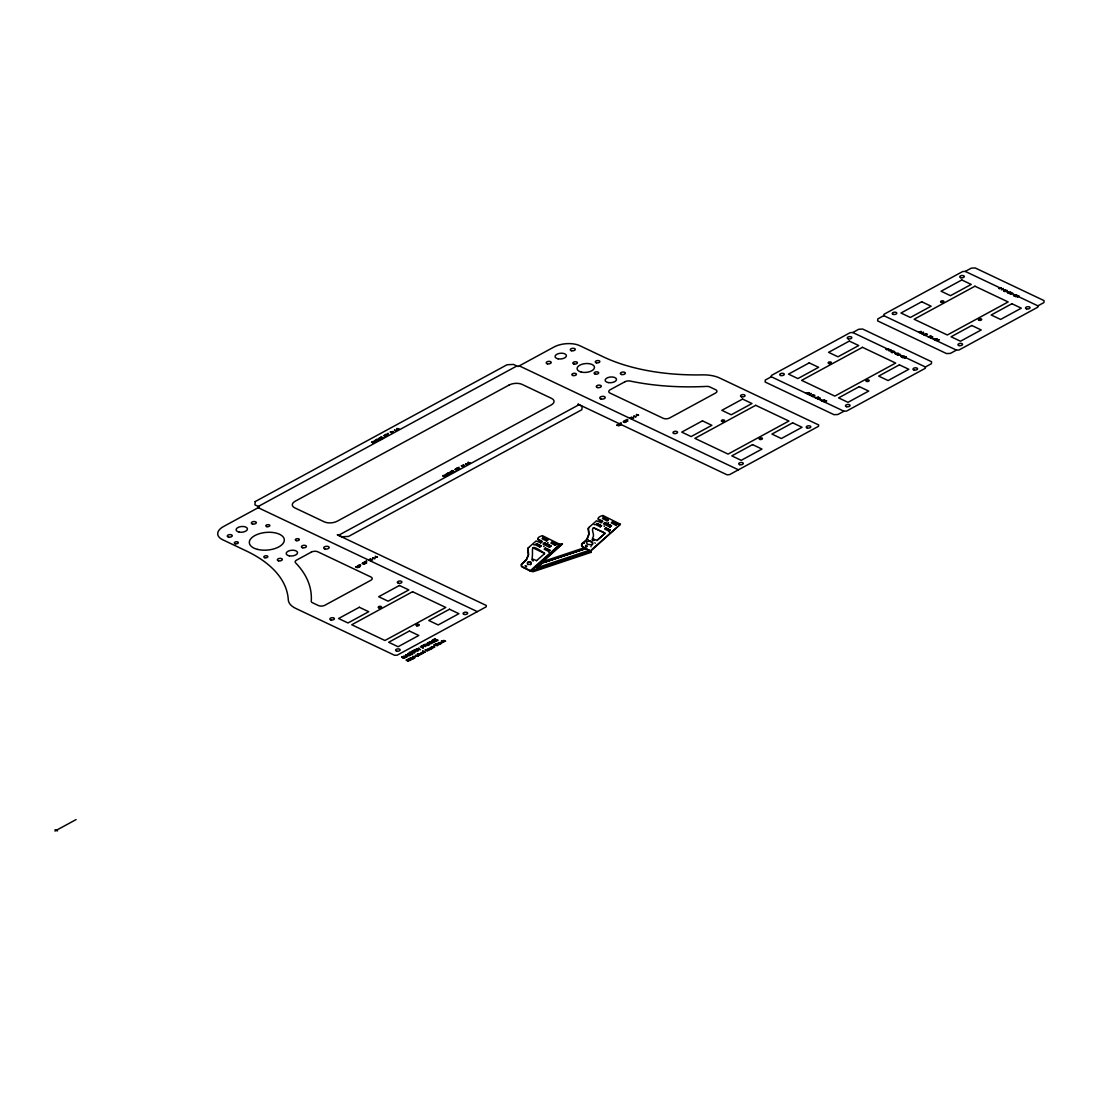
<?xml version="1.0" encoding="UTF-8"?>
<svg xmlns="http://www.w3.org/2000/svg" width="1099" height="1099" viewBox="0 0 1099 1099"><rect width="100%" height="100%" fill="white"/><g stroke="black" fill="none" stroke-linecap="round" stroke-linejoin="round"><path stroke-width="1.5" d="M542.933 561.548L562.482 543.964L559.872 544.362L530.034 570.917L533.056 571.755L591.125 552.33L590.767 551.272M591.331 551.547L591.125 552.33M925.413 366.97L925.317 368.289L846.518 411.095L843.936 411.218L837.919 414.488L834.031 414.694L765.151 382.026L765.275 380.048L771.292 376.778L771.388 375.46L850.186 332.654L852.769 332.516L858.786 329.247L862.674 329.054L931.554 361.722L931.416 363.7L925.413 366.97L852.769 332.516M1037.909 305.852L1037.827 307.171L959.015 349.977L956.432 350.114L950.415 353.383L946.527 353.576L877.661 320.908L877.785 318.93L883.802 315.66L883.884 314.341L962.683 271.535L965.265 271.412L971.282 268.142L975.17 267.936L1044.05 300.604L1043.926 302.582L1037.909 305.852L965.265 271.412M530.803 571.192L560.284 544.362M591.166 551.698L582.69 546.835A7.02 3.544 -5.2 0 1 581.769 546.024C579.722 542.81 590.616 538.084 582.154 543.978M527.987 564.749L527.575 564.378M534.279 545.008L533.757 544.692M530.844 562.18L530.529 561.823M543.112 537.054L542.714 536.683M544.06 546.574L543.565 546.203M549.115 552.399L548.717 552.041M557.962 544.458L557.468 544.074M584.38 543.318L583.857 543.002M588.35 539.746L587.814 539.43M594.683 524.8L594.161 524.484M608.585 522.671L608.063 522.355M618.366 524.25L617.844 523.935M526.174 560.023L521.53 564.405L521.682 566.122A7.02 3.544 -5.2 0 0 522.602 566.933L530.79 570.862L590.822 551.025L620.413 524.278L590.451 550.723M548.154 542.92L547.687 542.494M603.502 516.901L603.117 516.489M595.246 543.249L594.861 542.837M604.436 526.421L603.983 525.981M609.505 532.246L609.121 531.834M590.891 546.395L591.028 546.753M526.888 558.732L528.303 554.871L527.822 549.802A5.907 2.981 -5.2 0 1 528.399 547.755L536.106 540.983L540.859 542.879M587.292 538.524L588.803 533.839L588.24 529.594A5.907 2.981 -5.2 0 1 588.803 527.547L596.523 520.775L601.263 522.671M581.934 544.197L582.085 545.915A7.02 3.544 -5.2 0 0 583.006 546.725L590.355 551.121M585.63 548.319L543.428 562.427A7.006 3.531 -5.2 0 0 541.051 563.705L536.875 567.606L541.34 563.842A7.006 3.531 -5.2 0 1 543.73 562.578L585.918 548.456M526.407 559.446L528.619 554.761L528.138 549.706A5.907 2.981 -5.2 0 1 528.701 547.645L528.399 547.755M586.811 539.238L589.023 534.554L588.542 529.498A5.907 2.981 -5.2 0 1 589.105 527.438L588.803 527.547M526.723 559.336L521.228 564.515L521.366 566.232A7.02 3.544 -5.2 0 0 522.286 567.043L530.034 570.917M526.558 566.837C522.808 564.859 529.155 567.826 525.143 565.738M587.127 539.128L585.671 540.584M592.691 539.472L594.01 540.474L592.938 539.513M388.194 433.679L387.397 433.94L387.851 433.391M366.517 561.479L365.788 561.52L366.585 561.259M627.831 419.653L626.801 419.914L627.254 419.378M586.591 539.829L585.011 541.216M536.518 560.696L544.458 553.731A1.387 0.701 -5.2 0 0 544.142 552.989C528.344 542.411 533.757 548.744 532.095 558.333A1.552 0.783 -5.2 0 0 532.493 558.951L536.573 560.655M593.529 527.712C590.369 529.773 595.589 535.021 592.498 538.125A1.552 0.783 -5.2 0 0 592.897 538.744L596.936 540.488L604.862 533.523A1.387 0.701 -5.2 0 0 604.546 532.781L593.405 527.699L604.244 532.891A1.387 0.701 -5.2 0 1 604.56 533.633M537.823 539.279C551.011 544.651 528.701 539.664 542.466 535.68L559.872 544.362M540.667 542.879L542.205 541.67M539.76 546.986L541.148 545.915L536.587 543.634L535.323 544.774L539.884 547.041M546.491 540.928L547.879 539.856L543.318 537.59L542.054 538.716L546.615 540.983M549.5 547.261L551.066 546.024L544.458 542.727L543.016 544.032L549.624 547.329M549.967 550.311L548.58 551.382L544.142 549.17L545.406 548.03L549.967 550.311L545.228 548.195M555.311 545.324L556.698 544.252L552.138 541.972L550.874 543.112L555.435 545.379M562.18 543.826L542.15 561.836L584.407 547.7M598.227 519.071C611.429 524.443 589.105 519.456 602.87 515.472L620.221 524.127M601.071 522.684L602.609 521.462M600.164 526.778L601.551 525.707L596.991 523.426L595.74 524.566L600.288 526.833L601.551 525.707M606.895 520.72L608.283 519.648L603.736 517.382L602.472 518.508L607.019 520.789L608.283 519.648M609.904 527.053L611.484 525.817L604.862 522.52L603.42 523.825L610.027 527.122M596.936 540.488L604.862 533.523M608.983 531.174L610.371 530.103L605.81 527.822L604.546 528.962L609.107 531.229L610.371 530.103M615.715 525.116L617.102 524.044L612.555 521.778L611.291 522.904L615.838 525.171L617.102 524.044M590.822 551.3L531.051 571.398M531.875 559.679C534.375 562.908 531.669 557.193 533.18 560.861M592.746 539.362L592.127 540.145L593.694 540.571M585.547 545.53C586.44 548.346 587.965 544.884 586.014 545.406M586.852 546.711L585.959 545.516M533.042 547.92L543.84 553.099A1.387 0.701 -5.2 0 1 544.142 553.841L544.458 553.731M590.41 541.436L591.207 541.793A6.663 3.366 -5.2 0 1 592.347 542.769L592.224 544.541A2.019 1.017 -5.2 0 1 591.784 544.829L587.924 544.39A6.663 3.366 -5.2 0 1 586.784 543.414L586.715 541.848L588.556 541.038M258.279 506.46L516.832 366.008M338.808 535.186L578.788 404.83M368.467 559.858L370.473 559.048L372.657 559.789L369.978 560.27L370.624 560.888M629.548 418.046L631.554 417.222L633.725 417.963L631.046 418.444L631.705 419.062M619.534 423.747L621.045 423.307L620.303 424.104M620.55 424.228L621.347 423.129L618.971 423.788L621.43 424.64M1005.832 290.795L1007.137 290.37L1004.843 291.62C1001.615 291.125 1006.547 288.597 1005.503 290.631M812.573 396.299L813.329 395.887L811.886 395.983M925.07 335.195L925.839 334.783L924.396 334.865M1015.833 295.452L1017.056 295.068L1014.748 296.318L1013.47 295.59L1015.284 295.178M822.505 400.998L823.33 400.544L821.956 400.737M54.95 831.064L56.956 829.965M57.629 829.608L76.078 819.579M529.91 562.042L527.575 562.125L527.314 563.553A4.63 2.335 -5.2 0 0 528.042 564.172L530.57 564.556L531.312 562.935A4.63 2.335 -5.2 0 0 530.583 562.331L528.509 561.96M591.715 544.857L592.856 543.991L592.649 542.659A6.663 3.366 -5.2 0 0 591.509 541.697L589.545 541.216M547.879 539.856L543.14 537.754M541.148 545.915L536.408 543.799M551.066 546.024L544.28 542.892M556.698 544.252L551.959 542.137M611.484 525.817L604.684 522.684M586.069 548.538L544.582 562.29M530.583 564.556L531.009 563.045A4.63 2.335 -5.2 0 0 530.281 562.427L529.952 562.276M458.997 467.13L458.956 467.624M366.173 561.191L365.72 561.74L366.42 561.355M1007.742 292.787L1007.495 292.746M928.009 336.624L927.748 336.582M627.213 419.859L626.966 419.818M815.499 397.865L815.953 397.316L815.252 397.701M537.164 567.661L587.086 551.025A7.253 3.654 -5.2 0 0 589.091 550.036M592.279 539.472L592.993 539.362M588.253 541.148L588.982 541.024M588.666 541.134L589.407 541.051M589.105 541.161L590.3 541.203M388.263 433.459L388.098 433.556M883.802 315.66L956.432 350.114M771.292 376.778L843.936 411.218M519.278 365.871L738.432 469.809M258.196 507.697L477.351 611.635M439.27 642.572L438.322 642.64L441.29 643.533L439.009 642.956M410.078 658.425L409.144 658.493L412.111 659.386L409.817 658.809M55.032 829.745L57.533 830.926M603.543 517.547L607.981 519.745M612.363 521.943L616.8 524.141M596.812 523.591L601.249 525.803M605.631 527.987L610.069 530.199M377.493 440.63L376.325 441.647L374.347 440.919L375.542 440.095L377.493 440.63M443.776 641.363L443.831 642.146L441.372 640.978L443.185 641.321L443.762 640.374L445.59 641.198L443.776 641.363M448.639 474.37L447.472 475.386L445.48 474.658L446.689 473.834L448.639 474.37M428.775 648.63L426.934 649.523L428.72 650.361L428.143 649.193L429.86 649.743L429.283 648.561L431.509 648.836L428.83 648.52M432.044 646.858L430.19 647.751L431.976 648.589L431.399 647.407L433.638 647.696L432.539 646.789L434.778 647.064L432.044 646.858M426.879 650.182C430.149 652.669 421.302 648.877 426.879 650.182M813.054 395.269L814.909 395.324L812.601 396.574C809.139 396.093 814.441 393.95 813.054 395.269M892.8 351.419L894.641 351.488L892.347 352.738C888.899 352.243 894.105 350.073 892.8 351.419M925.564 334.151L927.405 334.22L925.111 335.47C921.663 334.975 926.869 332.805 925.564 334.151M255.174 501.584L254.968 504.881L259.46 507.01L223.509 526.545A18.381 9.273 -5.2 0 0 222.671 539.746L246.286 550.942A156.182 78.798 -5.2 0 1 288.281 599.766A27.557 13.902 -5.2 0 0 295.7 608.379L394.623 655.292L397.22 655.155L486.239 606.799L486.321 605.48L337.297 534.815L342.119 536.765L348.589 536.422L581.879 409.707L582.085 406.396L577.937 404.089L726.961 474.768L729.557 474.631L818.563 426.275L818.659 424.956L719.721 378.042A27.557 13.902 -5.2 0 0 702.288 374.869A156.182 78.798 -5.2 0 1 603.461 356.914L579.846 345.718A18.381 9.273 -5.2 0 0 553.951 347.037L518.014 366.558L513.521 364.428L507.051 364.758L255.174 501.584M375.034 442.114L373.701 443.199L371.544 442.169L373.262 441.427L375.034 442.114M446.18 475.853L444.834 476.925L442.677 475.908L444.408 475.153L446.18 475.853M364.552 563.787L363.398 564.295L364.895 563.897L363.549 562.976L362.107 563.512L364.552 563.787M386.244 435.987L385.09 436.495L386.587 436.097L385.227 435.163L383.785 435.712L386.244 435.987M457.376 469.726L456.222 470.235L457.72 469.836L456.373 468.902L454.917 469.452L457.376 469.726M625.633 421.961L624.479 422.483L625.977 422.085L624.63 421.151L623.174 421.7L625.633 421.961M437.498 643.89L436.083 643.849L438.542 645.017L437.993 643.835L440.273 644.083L437.498 643.89M443.089 642.338C439.573 644.357 439.916 641.184 443.089 642.338M375.583 556.836C375.652 556.479 375.308 555.407 375.377 557.275L377.493 557.097L375.583 556.836M397.275 429.036C397.33 428.665 396.986 427.607 397.055 429.475L399.184 429.297L397.275 429.036M468.408 462.775C468.462 462.404 468.133 461.333 468.201 463.215L470.317 463.022L468.408 462.775M636.664 415.01C636.719 414.653 636.39 413.581 636.458 415.449L638.574 415.271L636.664 415.01M826.558 400.929C822.739 403.415 827.176 401.396 825.322 400.668L822.986 401.506L826.558 400.929M906.29 357.079C902.471 359.579 906.909 357.546 905.054 356.818L902.732 357.656L906.29 357.079M939.054 339.811C935.235 342.311 939.672 340.278 937.818 339.55L935.496 340.388L939.054 339.811M1018.8 295.974C1014.981 298.461 1019.419 296.442 1017.564 295.713L1015.229 296.551L1018.8 295.974M412.194 657.614C413.416 659.785 417.812 656.446 412.936 656.433L413.306 657.133L412.194 657.614M419.131 653.85L420.354 654.633L421.81 653.946L419.131 653.85M421.178 652.751L422.401 653.52L423.857 652.833L421.247 652.627M808.727 392.659L807.367 392.879L808.727 392.659M888.459 348.823L887.113 349.042L888.459 348.823M921.223 331.555L919.877 331.761L921.223 331.555M1000.955 287.704L999.609 287.924L1000.955 287.704M821.283 400.338L822.519 401.272L824.813 400.022L821.283 400.338M901.029 356.502L902.252 357.436L904.559 356.186L901.029 356.502M933.793 339.22L935.015 340.168L937.31 338.918L933.793 339.22M414.296 657.71L412.881 657.518L414.296 657.71M818.068 398.703C819.126 399.638 822.601 396.753 818.068 398.703M897.814 354.867C897.993 355.994 903.227 352.903 897.814 354.867M930.578 337.599C931.622 338.519 935.112 335.648 930.578 337.599M1010.311 293.749C1010.489 294.875 1015.723 291.785 1010.311 293.749M392.398 431.632L390.694 432.003L392.398 431.632M370.72 559.446L369.017 559.817L370.72 559.446M463.531 465.372L461.827 465.742L463.531 465.372M416.15 650.113L413.828 650.622L416.15 650.113M426.11 644.701L423.788 645.209L426.11 644.701M631.788 417.62L630.084 417.991L631.788 417.62M419.749 653.768L420.67 653.671L419.749 653.768M421.796 652.655L422.717 652.559L421.796 652.655M394.5 430.176L396.464 430.822L394.5 430.176M372.808 557.976L374.786 558.622L372.808 557.976M465.633 463.915L467.597 464.561L465.633 463.915M633.889 416.164L635.854 416.809L633.889 416.164M402.275 656.941L403.512 658.04L405.476 657.408L403.841 657.188L405.16 656.46L406.259 656.982L403.292 658.328L401.698 657.01L404.501 656.199L402.275 656.941M418.485 655.76C416.562 657.642 412.166 653.823 418.485 655.76M417.469 654.015C418.692 656.419 421.686 654.537 417.469 654.015M374.649 442.265L373.742 442.911L372.094 442.128L374.649 442.265M445.782 476.004L444.889 476.65L443.24 475.867L445.782 476.004M388.043 435.039L385.969 434.696L388.043 435.039M366.365 562.839L364.291 562.509L366.365 562.839M459.19 468.765L457.115 468.435L459.19 468.765M627.447 421.013L625.372 420.683L627.447 421.013M806.391 393.057L807.229 393.772L809.084 392.796L806.391 393.057M886.124 349.207L886.975 349.935L888.816 348.946L886.124 349.207M918.888 331.939L919.726 332.654L921.58 331.678L918.888 331.939M998.62 288.103L999.472 288.817L1001.313 287.842L998.62 288.103M384.348 435.424L385.515 435.657L384.348 435.424M398.855 429.201L397.495 429.214L398.855 429.201M362.67 563.224L363.838 563.457L362.67 563.224M377.177 557.014L375.803 557.014L377.177 557.014M455.494 469.163L456.662 469.397L455.494 469.163M469.987 462.94L468.627 462.954L469.987 462.94M623.751 421.412L624.919 421.631L623.751 421.412M638.244 415.188L636.884 415.188L638.244 415.188M891.536 351.721L893.075 352.051L891.536 351.721M1004.046 290.603L1005.571 290.933L1004.046 290.603M392.81 431.605C394.582 431.701 391.67 433.501 390.145 432.058L392.81 431.605M463.943 465.344C465.729 465.44 462.803 467.24 461.292 465.797L463.943 465.344M416.7 650.086L418.266 650.869C413.293 649.866 418.389 653.864 413.087 650.69L415.188 649.633L416.7 650.086M426.659 644.673L428.747 645.182C422.648 640.951 435.341 644.289 429.997 643.588L428.225 645.456C423.252 644.454 428.349 648.465 423.046 645.278L425.162 644.22L426.659 644.673M377.149 440.878L374.732 440.864L377.149 440.878M448.296 474.603L445.864 474.603L448.296 474.603M816.53 397.811C817.258 400.297 820.843 395.269 816.53 397.811M896.276 353.96C897.004 356.461 900.589 351.419 896.276 353.96M929.04 336.692C929.768 339.193 933.353 334.151 929.04 336.692M1008.772 292.856C1009.5 295.343 1013.086 290.315 1008.772 292.856M895.012 353.603L895.012 353.603M894.847 353.521L895.85 353.686L894.847 353.521M1007.343 292.403L1008.36 292.568L1007.343 292.403M819.675 398.786L818.302 398.91L819.675 398.786M932.186 337.668L930.812 337.791L932.186 337.668M385.914 434.352L386.271 435.286L388.4 435.108L385.914 434.352M457.06 468.092L457.404 469.026L459.547 468.847L457.06 468.092M364.236 562.152L364.58 563.086L366.723 562.908L364.236 562.152M625.317 420.34L625.661 421.26L627.804 421.096L625.317 420.34M358.727 566.974L355.568 566.864L357.45 567.675L359.098 567.07L357.381 565.889L358.727 566.974M619.809 425.162L616.649 425.052L618.531 425.849L620.166 425.244L618.462 424.063L619.809 425.162M360.554 565.271L359.469 566.054L360.046 566.631L357.889 565.614L360.554 565.271M901.578 356.433L903.062 356.708L901.578 356.433M934.342 339.165L935.826 339.44L934.342 339.165M1014.075 295.315L1015.558 295.59L1014.075 295.315M360.129 565.326L358.453 565.573L360.129 565.326M817.299 397.618C815.389 399.72 821.104 396.327 817.299 397.618M897.031 353.782C895.122 355.87 900.837 352.491 897.031 353.782M929.795 336.5C927.886 338.602 933.601 335.222 929.795 336.5M1009.541 292.664C1007.618 294.766 1013.333 291.372 1009.541 292.664M376.462 439.49C376.078 439.037 383.661 440.534 378.798 438.226C381.449 439.614 377.644 439.627 376.462 439.49M379.704 437.732L381.834 438.776L380.144 437.965C388.812 439.806 376.394 434.668 382.603 437.883L379.704 437.732M509.084 385.048L295.178 501.24A9.19 4.63 -5.2 0 0 294.766 507.848L324.315 521.86A9.19 4.63 -5.2 0 0 337.256 521.201L551.162 404.995A9.19 4.63 -5.2 0 0 551.588 398.401L522.039 384.375A9.19 4.63 -5.2 0 0 509.084 385.048M447.609 473.229C447.224 472.776 454.794 474.273 449.944 471.966C452.596 473.353 448.79 473.367 447.609 473.229M450.837 471.471L452.98 472.501L451.277 471.705C459.959 473.532 447.527 468.408 453.736 471.622L450.837 471.471M311.292 552.124L296.606 560.105A4.588 2.322 -5.2 0 0 295.631 562.894A170.675 86.107 -5.2 0 1 311.251 601.208A4.588 2.322 -5.2 0 0 312.487 602.733L318.449 605.563A4.588 2.322 -5.2 0 0 324.933 605.233L370.789 580.327A4.588 2.322 -5.2 0 0 370.995 577.03L317.776 551.78A4.588 2.322 -5.2 0 0 311.292 552.124M624.878 381.779L610.192 389.76A4.588 2.322 -5.2 0 0 609.972 393.057L663.205 418.293A4.588 2.322 -5.2 0 0 669.676 417.963L715.531 393.057A4.588 2.322 -5.2 0 0 715.737 389.76L709.775 386.917A4.588 2.322 -5.2 0 0 706.698 386.395A170.675 86.107 -5.2 0 1 630.318 381.092A4.588 2.322 -5.2 0 0 624.878 381.779M359.318 607.266L338.588 618.517L347.985 622.968L368.714 611.717L359.318 607.266M399.418 585.479L378.702 596.73L388.098 601.18L408.814 589.929L399.418 585.479M702.453 420.862L681.737 432.113L691.134 436.578L711.85 425.313L702.453 420.862M742.567 399.074L721.851 410.325L731.233 414.79L751.963 403.525L742.567 399.074M809.207 362.876L788.491 374.127L797.888 378.578L818.604 367.327L809.207 362.876M849.321 341.088L828.591 352.339L837.988 356.79L858.717 345.539L849.321 341.088M921.718 301.758L900.988 313.009L910.384 317.474L931.1 306.209L921.718 301.758M961.817 279.97L941.101 291.221L950.484 295.686L971.214 284.421L961.817 279.97M412.578 591.715L351.749 624.754L384.925 640.497L445.754 607.445L412.578 591.715M755.714 405.311L694.884 438.35L728.074 454.093L788.903 421.041L755.714 405.311M862.468 347.325L801.638 380.364L834.828 396.107L895.658 363.055L862.468 347.325M974.964 286.207L914.134 319.246L947.324 334.989L1008.154 301.95L974.964 286.207M890.753 349.633C886.632 351.625 890.794 351.089 890.753 349.633M1003.25 288.529C999.128 290.507 1003.291 289.971 1003.25 288.529M811.007 393.483C806.886 395.461 811.062 394.926 811.007 393.483M923.517 332.365C919.396 334.357 923.558 333.821 923.517 332.365M409.405 631.018L388.689 642.269L398.085 646.734L418.801 635.469L409.405 631.018M449.518 609.231L428.789 620.482L438.185 624.946L458.901 613.682L449.518 609.231M752.554 444.614L731.824 455.879L741.221 460.33L761.95 449.065L752.554 444.614M792.654 422.827L771.938 434.091L781.334 438.542L802.05 427.277L792.654 422.827M859.308 386.628L838.578 397.879L847.975 402.33L868.691 391.079L859.308 386.628M899.408 364.841L878.692 376.092L888.088 380.556L908.804 369.291L899.408 364.841M971.804 325.51L951.088 336.775L960.471 341.226L981.201 329.961L971.804 325.51M1011.918 303.722L991.188 314.987L1000.585 319.438L1021.301 308.187L1011.918 303.722M405.641 654.743L406.932 657.023L406.822 656.185L409.858 655.43L405.641 654.743M407.674 653.63L410.586 655.045L408.279 653.946C420.079 656.446 403.168 649.454 411.617 653.836L407.674 653.63M412.661 650.924L410.174 652.27L414.557 652.888L411.974 651.652L412.661 650.924M416.425 648.891L420.477 649.674L419.227 649.083C418.005 645.704 419.516 650.704 416.425 648.891M422.511 645.58L420.395 646.734L423.335 648.122L422.414 647.256L423.884 646.459L421.151 646.665L422.511 645.58M429.736 641.651L429.105 641.995L432.044 643.382L429.943 641.981L433.72 642.475L432.168 640.813L435.025 641.761L432.099 640.374L433.13 642.365L429.736 641.651M435.039 638.78L432.772 640.003L435.699 641.39L438.034 640.126L435.767 641.005L434.778 640.538L436.509 639.591L433.528 639.948L435.039 638.78M407.688 655.389L406.63 655.966L405.723 655.018L407.688 655.389M429.558 643.506L428.486 644.083L427.58 643.135L429.558 643.506M406.877 659.716L406.081 660.156L408.54 661.323L407.097 660.128L410.064 660.499L408.649 659.29L411.081 659.936L408.622 658.768L407.825 659.208L409.034 660.265L406.877 659.716M410.669 657.655L413.128 658.823L410.669 657.655M422.703 651.116L425.176 652.284L422.703 651.116M435.74 644.041L433.652 645.168L437.429 645.635L435.383 644.66L435.74 644.041M257.592 549.404A17.543 8.847 -5.2 0 0 284.311 540.337A17.543 8.847 -5.2 0 0 258.581 533.963A17.543 8.847 -5.2 0 0 257.592 549.404M464.176 614.423A2.294 1.154 -5.2 0 0 467.666 613.242A2.294 1.154 -5.2 0 0 464.3 612.404A2.294 1.154 -5.2 0 0 464.176 614.423M396.657 651.103A2.294 1.154 -5.2 0 0 400.16 649.907A2.294 1.154 -5.2 0 0 396.794 649.083A2.294 1.154 -5.2 0 0 396.657 651.103M398.429 583.239A2.294 1.154 -5.2 0 0 401.918 582.058A2.294 1.154 -5.2 0 0 398.552 581.22A2.294 1.154 -5.2 0 0 398.429 583.239M330.909 619.918A2.294 1.154 -5.2 0 0 334.412 618.737A2.294 1.154 -5.2 0 0 331.046 617.899A2.294 1.154 -5.2 0 0 330.909 619.918M573.925 364.003A2.294 1.154 -5.2 0 0 577.428 362.807A2.294 1.154 -5.2 0 0 574.049 361.969A2.294 1.154 -5.2 0 0 573.925 364.003M595.218 374.086A2.294 1.154 -5.2 0 0 598.708 372.904A2.294 1.154 -5.2 0 0 595.342 372.066A2.294 1.154 -5.2 0 0 595.218 374.086M739.806 464.698A2.294 1.154 -5.2 0 0 743.295 463.503A2.294 1.154 -5.2 0 0 739.929 462.679A2.294 1.154 -5.2 0 0 739.806 464.698M807.312 428.019A2.294 1.154 -5.2 0 0 810.815 426.838A2.294 1.154 -5.2 0 0 807.449 426A2.294 1.154 -5.2 0 0 807.312 428.019M674.058 433.514A2.294 1.154 -5.2 0 0 677.547 432.333A2.294 1.154 -5.2 0 0 674.182 431.495A2.294 1.154 -5.2 0 0 674.058 433.514M741.564 396.835A2.294 1.154 -5.2 0 0 745.067 395.654A2.294 1.154 -5.2 0 0 741.701 394.816A2.294 1.154 -5.2 0 0 741.564 396.835M581.179 372.039A8.723 4.41 -5.2 0 0 594.477 367.533A8.723 4.41 -5.2 0 0 581.673 364.36A8.723 4.41 -5.2 0 0 581.179 372.039M572.95 375.528A2.294 1.154 -5.2 0 0 576.453 374.333A2.294 1.154 -5.2 0 0 573.087 373.495A2.294 1.154 -5.2 0 0 572.95 375.528M596.345 362.807A2.294 1.154 -5.2 0 0 599.848 361.626A2.294 1.154 -5.2 0 0 596.482 360.788A2.294 1.154 -5.2 0 0 596.345 362.807M846.56 406.712A2.294 1.154 -5.2 0 0 850.049 405.517A2.294 1.154 -5.2 0 0 846.683 404.679A2.294 1.154 -5.2 0 0 846.56 406.712M914.066 370.033A2.294 1.154 -5.2 0 0 917.569 368.852A2.294 1.154 -5.2 0 0 914.203 368.014A2.294 1.154 -5.2 0 0 914.066 370.033M780.812 375.528A2.294 1.154 -5.2 0 0 784.301 374.347A2.294 1.154 -5.2 0 0 780.936 373.509A2.294 1.154 -5.2 0 0 780.812 375.528M848.318 338.849A2.294 1.154 -5.2 0 0 851.821 337.668A2.294 1.154 -5.2 0 0 848.455 336.83A2.294 1.154 -5.2 0 0 848.318 338.849M239.17 532.095A5.701 2.871 -5.2 0 0 247.454 528.839A5.701 2.871 -5.2 0 0 238.73 527.135A5.701 2.871 -5.2 0 0 239.17 532.095M289.271 555.847A5.701 2.871 -5.2 0 0 297.554 552.591A5.701 2.871 -5.2 0 0 288.817 550.887A5.701 2.871 -5.2 0 0 289.271 555.847M608.214 382.589A5.701 2.871 -5.2 0 0 616.498 379.334A5.701 2.871 -5.2 0 0 607.761 377.63A5.701 2.871 -5.2 0 0 608.214 382.589M558.127 358.837A5.701 2.871 -5.2 0 0 566.411 355.581A5.701 2.871 -5.2 0 0 557.674 353.878A5.701 2.871 -5.2 0 0 558.127 358.837M228.551 537.095A2.528 1.278 -5.2 0 0 232.274 535.68A2.528 1.278 -5.2 0 0 228.441 534.897A2.528 1.278 -5.2 0 0 228.551 537.095M252.482 523.989A2.528 1.278 -5.2 0 0 256.342 522.684A2.528 1.278 -5.2 0 0 252.633 521.778A2.528 1.278 -5.2 0 0 252.482 523.989M571.439 350.732A2.528 1.278 -5.2 0 0 575.285 349.427A2.528 1.278 -5.2 0 0 571.576 348.52A2.528 1.278 -5.2 0 0 571.439 350.732M547.371 363.81A2.528 1.278 -5.2 0 0 551.217 362.505A2.528 1.278 -5.2 0 0 547.508 361.585A2.528 1.278 -5.2 0 0 547.371 363.81M278.514 560.82A2.528 1.278 -5.2 0 0 282.361 559.515A2.528 1.278 -5.2 0 0 278.665 558.594A2.528 1.278 -5.2 0 0 278.514 560.82M302.582 547.755A2.528 1.278 -5.2 0 0 306.429 546.45A2.528 1.278 -5.2 0 0 302.72 545.53A2.528 1.278 -5.2 0 0 302.582 547.755M621.677 374.525A2.528 1.278 -5.2 0 0 625.372 373.097A2.528 1.278 -5.2 0 0 621.512 372.327A2.528 1.278 -5.2 0 0 621.677 374.525M597.458 387.562A2.528 1.278 -5.2 0 0 601.304 386.257A2.528 1.278 -5.2 0 0 597.609 385.337A2.528 1.278 -5.2 0 0 597.458 387.562M959.056 345.594A2.294 1.154 -5.2 0 0 962.559 344.413A2.294 1.154 -5.2 0 0 959.18 343.575A2.294 1.154 -5.2 0 0 959.056 345.594M1026.576 308.915A2.294 1.154 -5.2 0 0 1030.065 307.734A2.294 1.154 -5.2 0 0 1026.7 306.896A2.294 1.154 -5.2 0 0 1026.576 308.915M893.308 314.41A2.294 1.154 -5.2 0 0 896.811 313.229A2.294 1.154 -5.2 0 0 893.432 312.391A2.294 1.154 -5.2 0 0 893.308 314.41M960.828 277.745A2.294 1.154 -5.2 0 0 964.318 276.55A2.294 1.154 -5.2 0 0 960.952 275.725A2.294 1.154 -5.2 0 0 960.828 277.745M416.851 625.853A1.649 0.838 -5.2 0 0 419.31 624.946A1.649 0.838 -5.2 0 0 416.823 624.411A1.649 0.838 -5.2 0 0 416.851 625.853M378.976 607.898A1.649 0.838 -5.2 0 0 381.49 607.046A1.649 0.838 -5.2 0 0 379.059 606.442A1.649 0.838 -5.2 0 0 378.976 607.898M722.222 421.521A1.649 0.838 -5.2 0 0 724.626 420.587A1.649 0.838 -5.2 0 0 722.098 420.093A1.649 0.838 -5.2 0 0 722.222 421.521M760.041 439.463A1.649 0.838 -5.2 0 0 762.459 438.515A1.649 0.838 -5.2 0 0 759.917 438.02A1.649 0.838 -5.2 0 0 760.041 439.463M828.934 363.522A1.649 0.838 -5.2 0 0 831.38 362.615A1.649 0.838 -5.2 0 0 828.893 362.079A1.649 0.838 -5.2 0 0 828.934 363.522M866.795 381.477A1.649 0.838 -5.2 0 0 869.199 380.529A1.649 0.838 -5.2 0 0 866.671 380.034A1.649 0.838 -5.2 0 0 866.795 381.477M941.472 302.417A1.649 0.838 -5.2 0 0 943.89 301.483A1.649 0.838 -5.2 0 0 941.348 300.989A1.649 0.838 -5.2 0 0 941.472 302.417M979.305 320.358A1.649 0.838 -5.2 0 0 981.709 319.411A1.649 0.838 -5.2 0 0 979.168 318.916A1.649 0.838 -5.2 0 0 979.305 320.358M324.988 548.978A2.761 1.387 -5.2 0 0 329.178 547.549A2.761 1.387 -5.2 0 0 325.139 546.546A2.761 1.387 -5.2 0 0 324.988 548.978M601.043 399.006A2.761 1.387 -5.2 0 0 605.247 397.591A2.761 1.387 -5.2 0 0 601.208 396.588A2.761 1.387 -5.2 0 0 601.043 399.006M235.42 543.758A2.019 1.017 -5.2 0 0 238.359 542.604A2.019 1.017 -5.2 0 0 235.255 541.999A2.019 1.017 -5.2 0 0 235.42 543.758M296.345 540.639A2.019 1.017 -5.2 0 0 299.34 539.513A2.019 1.017 -5.2 0 0 296.277 538.867A2.019 1.017 -5.2 0 0 296.345 540.639M264.914 557.743A2.019 1.017 -5.2 0 0 267.854 556.589A2.019 1.017 -5.2 0 0 264.749 555.984A2.019 1.017 -5.2 0 0 264.914 557.743M266.906 526.655A2.019 1.017 -5.2 0 0 269.846 525.501A2.019 1.017 -5.2 0 0 266.741 524.896A2.019 1.017 -5.2 0 0 266.906 526.655"/></g></svg>
